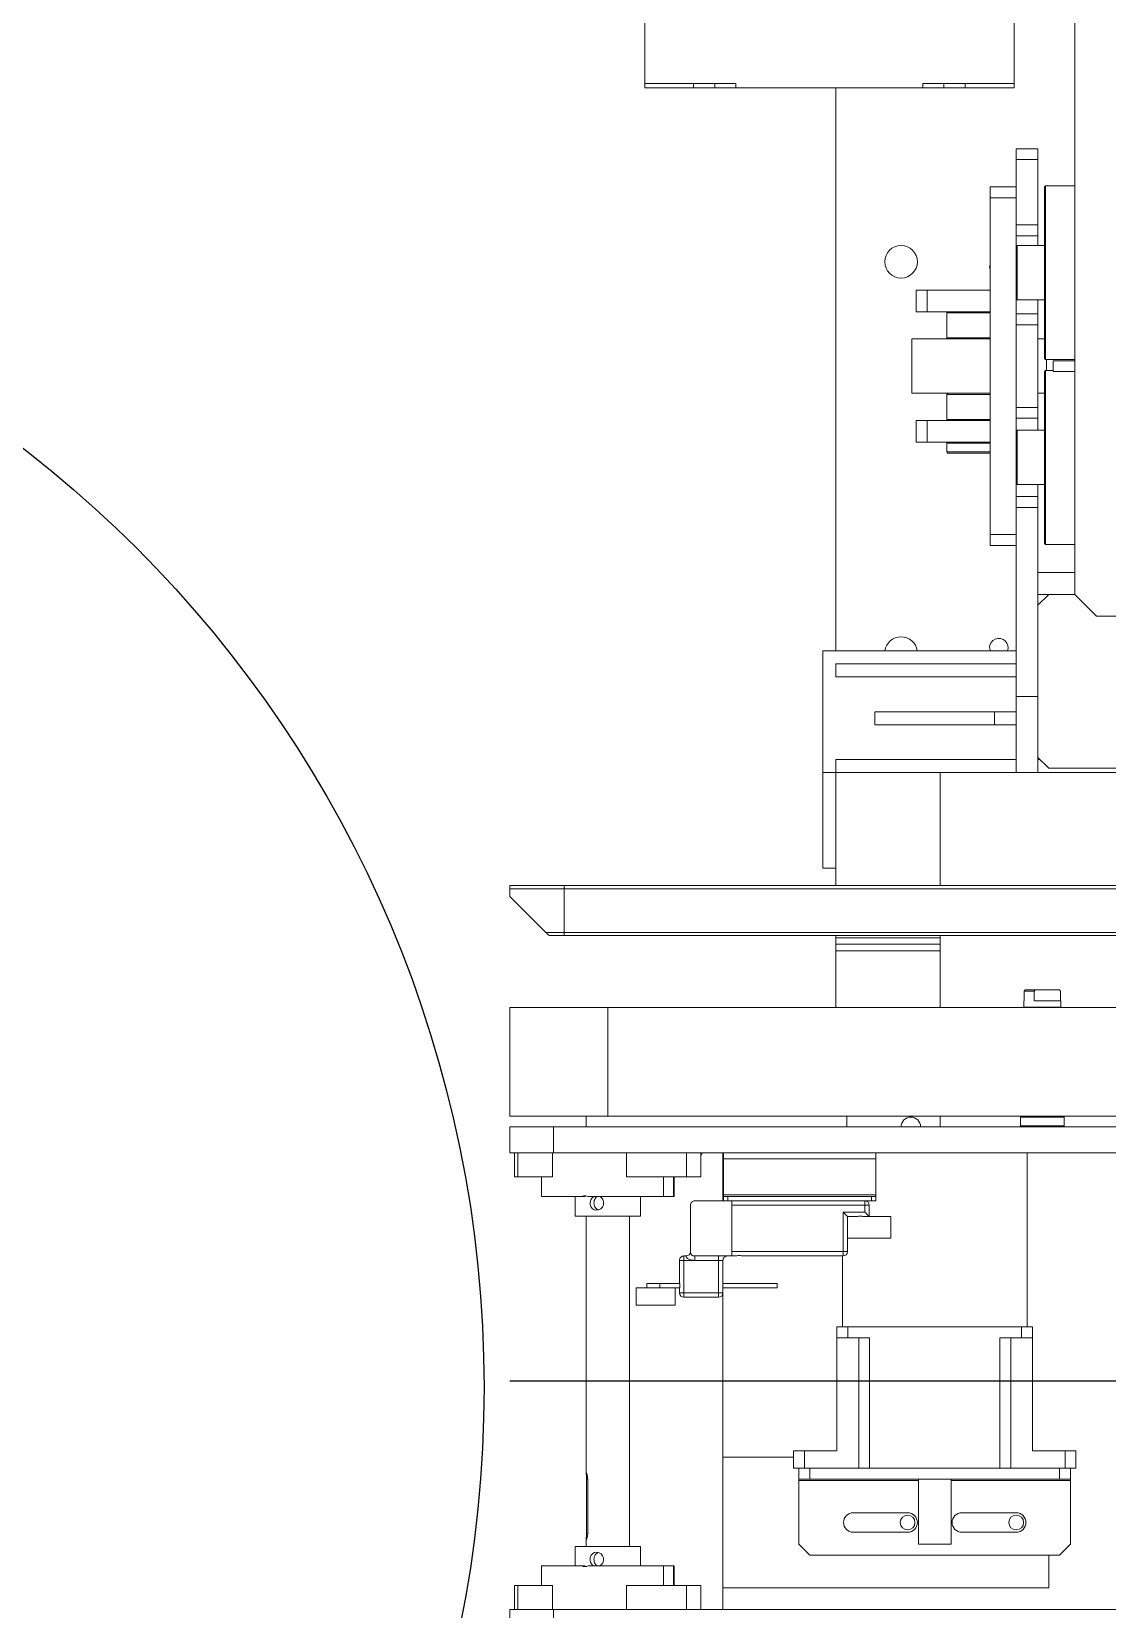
# Model space of a CAD drawing. Header units: millimetres. Extents: x -13874 to 5569, y -3136 to 4764.
# Drawn here: x 4280 to 4775, y 3355 to 4081 of the extents above; entities that cross this region are included whole.
import ezdxf

# ---------------------------------------------------------------- set-up
doc = ezdxf.new("R2010")
doc.units = ezdxf.units.MM

# ---------------------------------------------------------------- blocks, each defined once
blk = doc.blocks.new('rhryh')
at = {"color": 1}
blk.add_circle((89014.17, 108497.44, -909.01), 546.16, dxfattribs=at)
blk = doc.blocks.new('tryhytr')
at = {"color": 7, "linetype": 'Continuous', "lineweight": 15}
for p, q in [((103782.68, 66962.51, -498.14), (103782.68, 66974.51, -498.14)), ((103802.68, 66974.51, -498.14), (103802.68, 66962.51, -498.14)), ((102922.68, 66962.51, -498.14), (103782.68, 66962.51, -498.14)), ((103704.68, 66962.51, -498.14), (103704.68, 66817.32, 194.08)), ((103714.84, 66962.51, -498.14), (103714.84, 66951.51, -498.14)), ((103721.47, 66962.51, -498.14), (103721.47, 66951.51, -498.14)), ((103749.04, 66962.51, -498.14), (103749.04, 66951.51, -498.14)), ((103802.68, 66962.51, -498.14), (103782.68, 66962.51, -498.14)), ((103783.11, 66962.51, -498.14), (103783.11, 66951.51, -498.14)), ((103798.99, 66962.51, -498.14), (103798.99, 66951.51, -498.14)), ((103800.53, 66951.51, -498.14), (103800.53, 66962.51, -498.14)), ((103554.68, 66952.51, -498.14), (103554.68, 66937.51, -498.14)), ((103704.68, 66952.51, -498.14), (103554.68, 66952.51, -498.14)), ((103721.47, 66951.51, -498.14), (103714.84, 66951.51, -498.14)), ((103749.04, 66951.51, -498.14), (103721.47, 66951.51, -498.14)), ((103727.18, 66951.51, -498.14), (103727.18, 66942.51, -498.14)), ((103727.43, 66951.51, -498.14), (103727.43, 66942.51, -498.14)), ((103732.02, 66951.51, -498.14), (103732.02, 66942.51, -498.14)), ((103798.99, 66951.51, -498.14), (103783.11, 66951.51, -498.14)), ((103788.18, 66942.51, -498.14), (103788.18, 66951.51, -498.14)), ((103800.53, 66951.51, -498.14), (103798.99, 66951.51, -498.14)), ((103727.43, 66942.51, -498.14), (103727.18, 66942.51, -498.14)), ((103727.43, 66942.51, -498.14), (103732.02, 66942.51, -498.14)), ((103766.76, 66942.51, -498.14), (103732.02, 66942.51, -498.14)), ((103742.68, 66942.51, -498.14), (103742.68, 66933.51, -498.14)), ((103769.45, 66942.51, -498.14), (103768.08, 66942.51, -498.14)), ((103788.18, 66942.51, -498.14), (103769.45, 66942.51, -498.14)), ((103772.68, 66933.51, -498.14), (103772.68, 66942.51, -498.14)), ((103549.68, 66937.51, -498.14), (103544.68, 66932.51, -498.14)), ((103544.68, 66903.25, -498.14), (103544.68, 66932.51, -498.14)), ((103664.68, 66937.51, -498.14), (103549.68, 66937.51, -498.14)), ((103599.68, 66932.51, -498.14), (103599.68, 66902.51, -498.14)), ((103599.68, 66932.51, -498.14), (103614.68, 66932.51, -498.14)), ((103614.68, 66902.51, -498.14), (103614.68, 66932.51, -498.14)), ((103669.68, 66932.51, -498.14), (103664.68, 66937.51, -498.14)), ((103669.68, 66903.25, -498.14), (103669.68, 66932.51, -498.14)), ((103742.68, 66933.51, -498.14), (103743.59, 66933.51, -498.14)), ((103743.59, 66933.51, -498.14), (103772.68, 66933.51, -498.14)), ((103747.68, 66933.51, -498.14), (103747.68, 66781.51, 194.08)), ((103767.68, 66930.34, -498.14), (103767.68, 66933.51, -498.14)), ((103594.68, 66927.01, -498.14), (103569.68, 66927.01, -498.14)), ((103644.68, 66927.01, -498.14), (103619.68, 66927.01, -498.14)), ((103766.91, 66927.51, -498.14), (103766.91, 66902.51, -498.14)), ((103767.46, 66902.51, -498.14), (103767.46, 66927.51, -498.14)), ((103569.68, 66918.01, -498.14), (103594.68, 66918.01, -498.14)), ((103619.68, 66918.01, -498.14), (103644.68, 66918.01, -498.14)), ((103544.68, 66902.51, -498.14), (103544.68, 66903.25, -498.14)), ((103544.68, 66897.51, -498.14), (103544.68, 66902.51, -498.14)), ((103544.68, 66902.51, -498.14), (103549.68, 66902.51, -498.14)), ((103549.68, 66902.51, -498.14), (103549.68, 66897.51, -498.14)), ((103664.68, 66902.51, -498.14), (103549.68, 66902.51, -498.14)), ((103664.68, 66897.51, -498.14), (103664.68, 66902.51, -498.14)), ((103664.68, 66902.51, -498.14), (103669.68, 66902.51, -498.14)), ((103669.68, 66902.51, -498.14), (103669.68, 66903.25, -498.14)), ((103669.68, 66902.51, -498.14), (103669.68, 66897.51, -498.14)), ((103542.18, 66889.51, -498.14), (103542.18, 66897.51, -498.14)), ((103542.18, 66897.51, -498.14), (103544.68, 66897.51, -498.14)), ((103549.68, 66897.51, -498.14), (103544.68, 66897.51, -498.14)), ((103547.18, 66889.51, -498.14), (103547.18, 66897.51, -498.14)), ((103664.68, 66897.51, -498.14), (103549.68, 66897.51, -498.14)), ((103572.18, 66837.51, -498.14), (103572.18, 66897.51, -498.14)), ((103577.18, 66897.51, -498.14), (103637.18, 66897.51, -498.14)), ((103577.18, 66837.51, -498.14), (103577.18, 66897.51, -498.14)), ((103637.18, 66837.51, -498.14), (103637.18, 66897.51, -498.14)), ((103642.18, 66837.51, -498.14), (103642.18, 66897.51, -498.14)), ((103669.68, 66897.51, -498.14), (103664.68, 66897.51, -498.14)), ((103667.18, 66889.51, -498.14), (103667.18, 66897.51, -498.14)), ((103669.68, 66897.51, -498.14), (103672.18, 66897.51, -498.14)), ((103672.18, 66889.51, -498.14), (103672.18, 66897.51, -498.14)), ((103767.68, 66781.51, 194.08), (103767.68, 66899.69, -498.14)), ((103542.18, 66889.51, -498.14), (103547.18, 66889.51, -498.14)), ((103547.18, 66889.51, -498.14), (103562.18, 66889.51, -498.14)), ((103562.18, 66837.51, -498.14), (103562.18, 66889.51, -498.14)), ((103652.18, 66889.51, -498.14), (103667.18, 66889.51, -498.14)), ((103652.18, 66837.51, -498.14), (103652.18, 66889.51, -498.14)), ((103667.18, 66889.51, -498.14), (103672.18, 66889.51, -498.14)), ((103672.18, 66892.51, -498.14), (103704.68, 66892.51, -498.14)), ((103562.18, 66832.51, -498.14), (103562.18, 66837.51, -498.14)), ((103562.18, 66837.51, -498.14), (103567.18, 66837.51, -498.14)), ((103567.18, 66837.51, -498.14), (103567.18, 66832.51, -498.14)), ((103567.18, 66837.51, -498.14), (103577.18, 66837.51, -498.14)), ((103637.18, 66837.51, -498.14), (103647.18, 66837.51, -498.14)), ((103647.18, 66832.51, -498.14), (103647.18, 66837.51, -498.14)), ((103647.18, 66837.51, -498.14), (103652.18, 66837.51, -498.14)), ((103652.18, 66837.51, -498.14), (103652.18, 66832.51, -498.14)), ((103567.18, 66832.51, -498.14), (103562.18, 66832.51, -498.14)), ((103564.68, 66832.51, -498.14), (103564.68, 66752.51, 194.08)), ((103567.18, 66832.51, -498.14), (103647.18, 66832.51, -498.14)), ((103652.18, 66832.51, -498.14), (103647.18, 66832.51, -498.14)), ((103649.68, 66799.91, 194.08), (103649.68, 66832.51, -498.14)), ((103726.64, 66822.51, 194.08), (103726.64, 66814.51, 194.08)), ((103726.64, 66822.51, 194.08), (103744.64, 66822.51, 194.08)), ((103744.64, 66814.51, 194.08), (103744.64, 66822.51, 194.08)), ((103706.64, 66816.91, 194.08), (103704.64, 66816.91, 194.08)), ((103704.64, 66814.51, 194.08), (103704.64, 66816.91, 194.08)), ((103706.64, 66818.91, 194.08), (103722.64, 66818.91, 194.08)), ((103706.64, 66818.91, 194.08), (103706.64, 66816.91, 194.08)), ((103706.64, 66816.91, 194.08), (103706.64, 66801.91, 194.08)), ((103722.64, 66816.91, 194.08), (103706.64, 66816.91, 194.08)), ((103722.64, 66818.91, 194.08), (103722.64, 66816.91, 194.08)), ((103722.64, 66801.91, 194.08), (103722.64, 66816.91, 194.08)), ((103724.64, 66816.91, 194.08), (103722.64, 66816.91, 194.08)), ((103724.64, 66816.91, 194.08), (103724.64, 66814.51, 194.08)), ((103679.64, 66814.51, 194.08), (103679.64, 66812.51, 194.08)), ((103704.73, 66814.51, 194.08), (103679.64, 66814.51, 194.08)), ((103679.64, 66812.51, 194.08), (103704.73, 66812.51, 194.08)), ((103704.64, 66801.91, 194.08), (103704.64, 66812.51, 194.08)), ((103704.73, 66812.51, 194.08), (103704.73, 66814.51, 194.08)), ((103724.55, 66814.51, 194.08), (103724.55, 66812.51, 194.08)), ((103730.67, 66814.51, 194.08), (103724.55, 66814.51, 194.08)), ((103724.55, 66812.51, 194.08), (103733.64, 66812.51, 194.08)), ((103724.64, 66812.51, 194.08), (103724.64, 66801.91, 194.08)), ((103730.67, 66814.51, 194.08), (103744.64, 66814.51, 194.08)), ((103733.64, 66812.51, 194.08), (103733.64, 66814.51, 194.08)), ((103739.64, 66812.51, 194.08), (103733.64, 66812.51, 194.08)), ((103739.64, 66814.51, 194.08), (103739.64, 66812.51, 194.08)), ((103706.64, 66801.91, 194.08), (103704.64, 66801.91, 194.08)), ((103706.64, 66801.91, 194.08), (103706.64, 66799.91, 194.08)), ((103706.64, 66801.91, 194.08), (103717.64, 66801.91, 194.08)), ((103717.64, 66801.91, 194.08), (103717.64, 66799.91, 194.08)), ((103717.64, 66801.91, 194.08), (103722.64, 66801.91, 194.08)), ((103722.64, 66801.91, 194.08), (103722.64, 66799.91, 194.08)), ((103724.64, 66801.91, 194.08), (103722.64, 66801.91, 194.08)), ((103647.34, 66781.71, 194.08), (103647.34, 66797.91, 194.08)), ((103647.34, 66797.91, 194.08), (103649.34, 66797.91, 194.08)), ((103649.34, 66799.91, 194.08), (103649.34, 66797.91, 194.08)), ((103649.34, 66799.91, 194.08), (103694.69, 66799.91, 194.08)), ((103649.34, 66797.91, 194.08), (103649.34, 66779.71, 194.08)), ((103700.64, 66797.91, 194.08), (103649.34, 66797.91, 194.08)), ((103699.99, 66799.91, 194.08), (103700.64, 66799.91, 194.08)), ((103700.64, 66799.91, 194.08), (103700.64, 66797.91, 194.08)), ((103704.11, 66799.91, 194.08), (103700.64, 66799.91, 194.08)), ((103700.64, 66776.51, 194.08), (103700.64, 66797.91, 194.08)), ((103704.11, 66799.91, 194.08), (103706.64, 66799.91, 194.08)), ((103717.64, 66799.91, 194.08), (103706.64, 66799.91, 194.08)), ((103719.64, 66776.51, 194.08), (103719.64, 66797.91, 194.08)), ((103722.64, 66799.91, 194.08), (103721.64, 66799.91, 194.08)), ((103647.34, 66791.71, 194.08), (103627.34, 66791.71, 194.08)), ((103627.34, 66781.71, 194.08), (103627.34, 66791.71, 194.08)), ((103627.34, 66781.71, 194.08), (103637.34, 66781.71, 194.08)), ((103637.34, 66781.71, 194.08), (103639.78, 66781.71, 194.08)), ((103637.34, 66776.51, 194.08), (103637.34, 66781.71, 194.08)), ((103649.34, 66779.71, 194.08), (103639.34, 66779.71, 194.08)), ((103639.34, 66779.71, 194.08), (103639.34, 66776.51, 194.08)), ((103642.91, 66781.71, 194.08), (103647.34, 66781.71, 194.08)), ((103742.68, 66781.51, 194.08), (103742.68, 66772.51, 194.08)), ((103772.68, 66781.51, 194.08), (103742.68, 66781.51, 194.08)), ((103772.68, 66772.51, 194.08), (103772.68, 66781.51, 194.08)), ((103634.34, 66772.51, 194.08), (103634.34, 66774.51, 194.08)), ((103634.34, 66774.51, 194.08), (103636.34, 66774.51, 194.08)), ((103636.34, 66772.51, 194.08), (103634.34, 66772.51, 194.08)), ((103634.34, 66771.77, 194.08), (103634.34, 66772.51, 194.08)), ((103704.34, 66771.77, 194.08), (103634.34, 66771.77, 194.08)), ((103634.34, 66755.25, 194.08), (103634.34, 66771.77, 194.08)), ((103636.34, 66774.51, 194.08), (103636.34, 66772.51, 194.08)), ((103702.34, 66774.51, 194.08), (103636.34, 66774.51, 194.08)), ((103702.34, 66772.51, 194.08), (103636.34, 66772.51, 194.08)), ((103639.34, 66776.51, 194.08), (103637.34, 66776.51, 194.08)), ((103639.34, 66776.51, 194.08), (103639.34, 66774.54, 194.08)), ((103639.34, 66776.51, 194.08), (103700.64, 66776.51, 194.08)), ((103700.64, 66776.51, 194.08), (103700.64, 66774.51, 194.08)), ((103702.34, 66772.51, 194.08), (103702.34, 66774.51, 194.08)), ((103702.34, 66774.51, 194.08), (103704.34, 66774.51, 194.08)), ((103704.34, 66772.51, 194.08), (103702.34, 66772.51, 194.08)), ((103717.64, 66774.51, 194.08), (103704.34, 66774.51, 194.08)), ((103704.34, 66774.51, 194.08), (103704.34, 66772.51, 194.08)), ((103704.34, 66771.77, 194.08), (103704.34, 66772.51, 194.08)), ((103704.34, 66755.25, 194.08), (103704.34, 66771.77, 194.08)), ((103704.68, 66774.51, 194.08), (103704.68, 66752.51, 194.08)), ((103727.18, 66772.51, 194.08), (103727.18, 66763.51, 194.08)), ((103727.18, 66772.51, 194.08), (103727.43, 66772.51, 194.08)), ((103727.43, 66772.51, 194.08), (103727.43, 66763.51, 194.08)), ((103727.43, 66772.51, 194.08), (103732.02, 66772.51, 194.08)), ((103732.02, 66772.51, 194.08), (103732.02, 66763.51, 194.08)), ((103732.02, 66772.51, 194.08), (103766.76, 66772.51, 194.08)), ((103768.08, 66772.51, 194.08), (103769.45, 66772.51, 194.08)), ((103769.45, 66772.51, 194.08), (103788.18, 66772.51, 194.08)), ((103788.18, 66763.51, 194.08), (103788.18, 66772.51, 194.08)), ((103714.84, 66763.51, 194.08), (103714.84, 66752.51, 194.08)), ((103714.84, 66763.51, 194.08), (103721.47, 66763.51, 194.08)), ((103721.47, 66752.51, 194.08), (103721.47, 66763.51, 194.08)), ((103721.47, 66763.51, 194.08), (103749.04, 66763.51, 194.08)), ((103749.04, 66752.51, 194.08), (103749.04, 66763.51, 194.08)), ((103783.11, 66752.51, 194.08), (103783.11, 66763.51, 194.08)), ((103783.11, 66763.51, 194.08), (103798.99, 66763.51, 194.08)), ((103798.99, 66752.51, 194.08), (103798.99, 66763.51, 194.08)), ((103798.99, 66763.51, 194.08), (103800.53, 66763.51, 194.08)), ((103800.53, 66752.51, 194.08), (103800.53, 66763.51, 194.08)), ((102922.68, 66752.51, 194.08), (103782.68, 66752.51, 194.08)), ((103704.34, 66755.25, 194.08), (103634.34, 66755.25, 194.08)), ((103634.34, 66752.51, 194.08), (103634.34, 66755.25, 194.08)), ((103704.34, 66752.51, 194.08), (103704.34, 66755.25, 194.08)), ((103782.68, 66740.51, 194.08), (103782.68, 66752.51, 194.08)), ((103782.68, 66752.51, 194.08), (103802.68, 66752.51, 194.08)), ((103802.68, 66752.51, 194.08), (103802.68, 66740.51, 194.08)), ((102922.68, 66740.51, 194.08), (103782.68, 66740.51, 194.08)), ((103757.68, 66735.51, 194.08), (103057.68, 66735.51, 194.08)), ((103548.18, 66740.51, 194.08), (103547.68, 66740.01, 194.08)), ((103547.68, 66740.01, 194.08), (103547.68, 66736.01, 194.08)), ((103551.75, 66740.01, 194.08), (103547.68, 66740.01, 194.08)), ((103547.68, 66736.01, 194.08), (103548.18, 66735.51, 194.08)), ((103547.68, 66736.01, 194.08), (103567.68, 66736.01, 194.08)), ((103567.68, 66740.01, 194.08), (103551.75, 66740.01, 194.08)), ((103567.68, 66740.01, 194.08), (103567.18, 66740.51, 194.08)), ((103567.18, 66735.51, 194.08), (103567.68, 66736.01, 194.08)), ((103567.68, 66736.01, 194.08), (103567.68, 66740.01, 194.08)), ((103604.68, 66740.51, 194.08), (103604.68, 66735.51, 194.08)), ((103647.68, 66740.51, 194.08), (103647.68, 66735.51, 194.08)), ((103757.68, 66685.51, 194.08), (103757.68, 66735.51, 194.08)), ((103802.68, 66735.51, 194.08), (103757.68, 66735.51, 194.08)), ((103767.68, 66735.51, 194.08), (103767.68, 66740.51, 194.08)), ((103802.68, 66740.51, 194.08), (103782.68, 66740.51, 194.08)), ((103802.68, 66685.51, 194.08), (103802.68, 66735.51, 194.08)), ((103757.68, 66685.51, 194.08), (103057.68, 66685.51, 194.08)), ((103549.18, 66685.41, 194.08), (103549.18, 66682.51, 194.08)), ((103549.18, 66685.41, 194.08), (103566.18, 66685.41, 194.08)), ((103549.58, 66685.51, 194.08), (103549.58, 66685.41, 194.08)), ((103565.78, 66685.41, 194.08), (103565.78, 66685.51, 194.08)), ((103566.18, 66682.51, 194.08), (103566.18, 66685.41, 194.08)), ((103604.68, 66685.51, 194.08), (103604.68, 66659.51, 194.08)), ((103652.68, 66685.51, 194.08), (103652.68, 66659.51, 194.08)), ((103802.68, 66685.51, 194.08), (103757.68, 66685.51, 194.08)), ((103549.18, 66682.51, 194.08), (103561.35, 66682.51, 194.08)), ((103549.27, 66678.01, 194.08), (103549.27, 66682.51, 194.08)), ((103549.27, 66678.01, 194.08), (103549.73, 66677.51, 194.08)), ((103560.89, 66677.51, 194.08), (103549.73, 66677.51, 194.08)), ((103565.63, 66677.51, 194.08), (103560.89, 66677.51, 194.08)), ((103561.35, 66682.51, 194.08), (103561.35, 66678.01, 194.08)), ((103561.35, 66678.01, 194.08), (103566.09, 66678.01, 194.08)), ((103566.09, 66678.01, 194.08), (103565.63, 66677.51, 194.08)), ((103566.09, 66682.51, 194.08), (103566.18, 66682.51, 194.08)), ((103566.09, 66678.01, 194.08), (103566.09, 66682.51, 194.08)), ((103604.68, 66659.51, 194.08), (103652.68, 66659.51, 194.08)), ((103604.68, 66659.51, 194.08), (103604.68, 66656.51, 194.08)), ((103604.68, 66656.51, 194.08), (103652.68, 66656.51, 194.08)), ((103604.68, 66656.51, 194.08), (103604.68, 66653.51, 194.08)), ((103652.68, 66659.51, 194.08), (103652.68, 66656.51, 194.08)), ((103652.68, 66656.51, 194.08), (103652.68, 66653.51, 194.08)), ((103777.68, 66652.51, 194.08), (102927.68, 66652.51, 194.08)), ((103777.68, 66651.01, 194.08), (102927.68, 66651.01, 194.08)), ((103604.68, 66653.51, 194.08), (103652.68, 66653.51, 194.08)), ((103604.68, 66653.51, 194.08), (103604.68, 66652.51, 194.08)), ((103652.68, 66653.51, 194.08), (103652.68, 66652.51, 194.08)), ((103777.68, 66651.01, 194.08), (103777.68, 66652.51, 194.08)), ((103777.68, 66652.51, 194.08), (103784.68, 66652.51, 194.08)), ((103777.68, 66652.51, 194.08), (103777.68, 66651.01, 194.08)), ((103777.68, 66651.01, 194.08), (103786.18, 66651.01, 194.08)), ((103777.68, 66631.01, 194.08), (103777.68, 66651.01, 194.08)), ((103786.18, 66651.01, 194.08), (103802.68, 66634.51, 194.08)), ((103802.68, 66631.01, 194.08), (103802.68, 66634.51, 194.08)), ((103777.68, 66631.01, 194.08), (102927.68, 66631.01, 194.08)), ((103777.68, 66629.51, 194.08), (102927.68, 66629.51, 194.08)), ((103604.68, 66629.51, 194.08), (103604.68, 66577.51, 194.08)), ((103652.68, 66629.51, 194.08), (103652.68, 66621.51, 194.08)), ((103777.68, 66631.01, 194.08), (103802.68, 66631.01, 194.08)), ((103777.68, 66629.51, 194.08), (103777.68, 66631.01, 194.08)), ((103777.68, 66631.01, 194.08), (103777.68, 66629.51, 194.08)), ((103777.68, 66629.51, 194.08), (103802.68, 66629.51, 194.08)), ((103802.68, 66629.51, 194.08), (103802.68, 66631.01, 194.08)), ((103658.68, 66621.51, 194.08), (103652.68, 66621.51, 194.08)), ((103652.68, 66577.51, 194.08), (103652.68, 66621.51, 194.08)), ((103658.68, 66577.51, 194.08), (103658.68, 66621.51, 194.08)), ((103145.68, 66577.51, 194.08), (103559.68, 66577.51, 194.08)), ((103559.68, 66577.51, 194.08), (103569.68, 66577.51, 194.08)), ((103559.68, 66542.51, 194.08), (103559.68, 66577.51, 194.08)), ((103569.68, 66577.51, 194.08), (103652.68, 66577.51, 194.08)), ((103569.68, 66577.51, 194.08), (103569.68, 66542.51, 194.08)), ((103652.68, 66571.51, 194.08), (103652.68, 66577.51, 194.08)), ((103658.68, 66577.51, 194.08), (103652.68, 66577.51, 194.08)), ((103658.68, 66521.51, 194.08), (103658.68, 66577.51, 194.08)), ((103554.68, 66575.51, 194.08), (103150.68, 66575.51, 194.08)), ((103559.68, 66570.51, 194.08), (103554.68, 66575.51, 194.08)), ((103579.68, 66555.51, 194.08), (103569.68, 66555.51, 194.08)), ((103579.68, 66549.51, 194.08), (103579.68, 66555.51, 194.08)), ((103634.68, 66555.51, 194.08), (103579.68, 66555.51, 194.08)), ((103634.68, 66549.51, 194.08), (103634.68, 66555.51, 194.08)), ((103579.68, 66549.51, 194.08), (103569.68, 66549.51, 194.08)), ((103634.68, 66549.51, 194.08), (103579.68, 66549.51, 194.08)), ((103569.68, 66542.51, 194.08), (103559.68, 66542.51, 194.08)), ((103559.68, 66542.51, 194.08), (103559.68, 66455.51, 194.08)), ((103569.68, 66455.51, 194.08), (103569.68, 66542.51, 194.08)), ((103652.68, 66527.51, 194.08), (103652.68, 66533.51, 194.08)), ((103569.68, 66527.51, 194.08), (103652.68, 66527.51, 194.08)), ((103569.68, 66521.51, 194.08), (103658.68, 66521.51, 194.08)), ((103652.68, 66262.51, 194.08), (103652.68, 66521.51, 194.08)), ((103532.68, 66505.51, 194.08), (103172.68, 66505.51, 194.08)), ((103542.68, 66495.51, 194.08), (103532.68, 66505.51, 194.08)), ((103554.68, 66495.51, 194.08), (103559.68, 66500.51, 194.08)), ((103542.68, 66195.51, 194.08), (103542.68, 66495.51, 194.08)), ((103542.68, 66495.51, 194.08), (103559.68, 66495.51, 194.08)), ((103559.68, 66495.51, 194.08), (103559.68, 66485.51, 194.08)), ((103542.68, 66485.51, 194.08), (103559.68, 66485.51, 194.08)), ((103556.18, 66472.51, 194.08), (103542.68, 66472.51, 194.08)), ((103556.68, 66472.01, 194.08), (103556.18, 66472.51, 194.08)), ((103556.18, 66392.51, 194.08), (103556.18, 66472.51, 194.08)), ((103556.68, 66472.01, 194.08), (103556.68, 66393.01, 194.08)), ((103569.68, 66473.01, 194.08), (103581.68, 66473.01, 194.08)), ((103581.68, 66468.01, 194.08), (103569.68, 66468.01, 194.08)), ((103569.68, 66468.01, 194.08), (103569.68, 66313.01, 194.08)), ((103581.68, 66473.01, 194.08), (103581.68, 66468.01, 194.08)), ((103581.68, 66468.01, 194.08), (103581.68, 66313.01, 194.08)), ((103559.68, 66455.51, 194.08), (103569.68, 66455.51, 194.08)), ((103559.68, 66450.51, 194.08), (103559.68, 66455.51, 194.08)), ((103569.18, 66445.01, 194.08), (103556.68, 66445.01, 194.08)), ((103569.68, 66450.51, 194.08), (103559.68, 66450.51, 194.08)), ((103559.68, 66445.01, 194.08), (103559.68, 66450.51, 194.08)), ((103569.68, 66444.51, 194.08), (103569.18, 66445.01, 194.08)), ((103569.18, 66444.95, 194.08), (103569.18, 66445.01, 194.08)), ((103569.18, 66420.01, 194.08), (103569.18, 66444.95, 194.08)), ((103581.68, 66430.51, 194.08), (103601.18, 66430.51, 194.08)), ((103601.68, 66430.01, 194.08), (103601.18, 66430.51, 194.08)), ((103601.68, 66430.01, 194.08), (103581.68, 66430.01, 194.08)), ((103581.68, 66426.01, 194.08), (103601.68, 66426.01, 194.08)), ((103581.68, 66425.51, 194.08), (103610.68, 66425.51, 194.08)), ((103601.18, 66425.51, 194.08), (103601.68, 66426.01, 194.08)), ((103601.68, 66426.01, 194.08), (103601.68, 66430.01, 194.08)), ((103610.68, 66415.51, 194.08), (103610.68, 66425.51, 194.08)), ((103610.68, 66425.51, 194.08), (103615.68, 66425.51, 194.08)), ((103615.68, 66425.51, 194.08), (103615.68, 66415.51, 194.08)), ((103556.68, 66420.01, 194.08), (103569.18, 66420.01, 194.08)), ((103559.68, 66414.51, 194.08), (103559.68, 66420.01, 194.08)), ((103569.18, 66420.01, 194.08), (103569.68, 66420.51, 194.08)), ((103559.68, 66414.51, 194.08), (103569.68, 66414.51, 194.08)), ((103559.68, 66409.51, 194.08), (103559.68, 66414.51, 194.08)), ((103569.68, 66409.51, 194.08), (103559.68, 66409.51, 194.08)), ((103559.68, 66409.51, 194.08), (103559.68, 66371.51, 194.08)), ((103569.68, 66371.51, 194.08), (103569.68, 66409.51, 194.08)), ((103581.68, 66415.51, 194.08), (103610.68, 66415.51, 194.08)), ((103601.68, 66415.01, 194.08), (103581.68, 66415.01, 194.08)), ((103601.68, 66415.01, 194.08), (103601.18, 66415.51, 194.08)), ((103601.68, 66403.51, 194.08), (103601.68, 66415.01, 194.08)), ((103615.68, 66415.51, 194.08), (103610.68, 66415.51, 194.08)), ((103556.68, 66403.01, 194.08), (103559.68, 66403.01, 194.08)), ((103581.68, 66403.51, 194.08), (103601.68, 66403.51, 194.08)), ((103581.68, 66403.01, 194.08), (103617.68, 66403.01, 194.08)), ((103601.18, 66403.01, 194.08), (103601.68, 66403.51, 194.08)), ((103617.68, 66378.01, 194.08), (103617.68, 66403.01, 194.08)), ((103542.68, 66393.01, 194.08), (103552.68, 66393.01, 194.08)), ((103552.68, 66388.01, 194.08), (103542.68, 66388.01, 194.08)), ((103556.18, 66387.51, 194.08), (103542.68, 66387.51, 194.08)), ((103552.68, 66393.01, 194.08), (103552.68, 66388.01, 194.08)), ((103552.68, 66392.51, 194.08), (103556.18, 66392.51, 194.08)), ((103555.68, 66392.51, 194.08), (103555.68, 66387.51, 194.08)), ((103556.18, 66392.51, 194.08), (103556.68, 66393.01, 194.08)), ((103556.68, 66387.01, 194.08), (103556.18, 66387.51, 194.08)), ((103556.18, 66307.51, 194.08), (103556.18, 66387.51, 194.08)), ((103556.68, 66387.01, 194.08), (103556.68, 66308.01, 194.08)), ((103556.68, 66378.01, 194.08), (103559.68, 66378.01, 194.08)), ((103581.68, 66378.01, 194.08), (103617.68, 66378.01, 194.08)), ((103601.68, 66377.51, 194.08), (103581.68, 66377.51, 194.08)), ((103601.68, 66377.51, 194.08), (103601.18, 66378.01, 194.08)), ((103601.68, 66366.01, 194.08), (103601.68, 66377.51, 194.08)), ((103559.68, 66371.51, 194.08), (103569.68, 66371.51, 194.08)), ((103559.68, 66366.51, 194.08), (103559.68, 66371.51, 194.08)), ((103569.68, 66366.51, 194.08), (103559.68, 66366.51, 194.08)), ((103559.68, 66360.01, 194.08), (103559.68, 66366.51, 194.08)), ((103581.68, 66366.01, 194.08), (103601.68, 66366.01, 194.08)), ((103581.68, 66365.51, 194.08), (103610.68, 66365.51, 194.08)), ((103601.18, 66365.51, 194.08), (103601.68, 66366.01, 194.08)), ((103610.68, 66355.51, 194.08), (103610.68, 66365.51, 194.08)), ((103610.68, 66365.51, 194.08), (103615.68, 66365.51, 194.08)), ((103615.68, 66365.51, 194.08), (103615.68, 66355.51, 194.08)), ((103569.18, 66360.01, 194.08), (103556.68, 66360.01, 194.08)), ((103569.68, 66359.51, 194.08), (103569.18, 66360.01, 194.08)), ((103569.18, 66359.95, 194.08), (103569.18, 66360.01, 194.08)), ((103569.18, 66335.01, 194.08), (103569.18, 66359.95, 194.08)), ((103581.68, 66355.51, 194.08), (103610.68, 66355.51, 194.08)), ((103615.68, 66355.51, 194.08), (103610.68, 66355.51, 194.08)), ((103556.68, 66335.01, 194.08), (103569.18, 66335.01, 194.08)), ((103559.68, 66330.51, 194.08), (103559.68, 66335.01, 194.08)), ((103559.68, 66330.51, 194.08), (103569.68, 66330.51, 194.08)), ((103559.68, 66325.51, 194.08), (103559.68, 66330.51, 194.08)), ((103569.18, 66335.01, 194.08), (103569.68, 66335.51, 194.08)), ((103569.68, 66325.51, 194.08), (103559.68, 66325.51, 194.08)), ((103559.68, 66325.51, 194.08), (103559.68, 66295.51, 194.08)), ((103569.68, 66295.51, 194.08), (103569.68, 66325.51, 194.08)), ((103542.68, 66307.51, 194.08), (103556.18, 66307.51, 194.08)), ((103556.18, 66307.51, 194.08), (103556.68, 66308.01, 194.08)), ((103569.68, 66313.01, 194.08), (103581.68, 66313.01, 194.08)), ((103581.68, 66308.01, 194.08), (103569.68, 66308.01, 194.08)), ((103581.68, 66313.01, 194.08), (103581.68, 66308.01, 194.08)), ((103559.68, 66295.51, 194.08), (103569.68, 66295.51, 194.08)), ((103559.68, 66290.51, 194.08), (103559.68, 66295.51, 194.08)), ((103569.68, 66295.51, 194.08), (103569.68, 66290.51, 194.08)), ((103569.68, 66290.51, 194.08), (103559.68, 66290.51, 194.08)), ((103570.68, 66262.51, 194.08), (103593.18, 66262.51, 194.08)), ((103570.68, 66260.51, 194.08), (103570.68, 66262.51, 194.08)), ((103570.68, 66260.51, 194.08), (103612.68, 66260.51, 194.08)), ((103570.68, 66168.06, 194.08), (103570.68, 66260.51, 194.08)), ((103593.18, 66262.51, 194.08), (103593.18, 66260.51, 194.08)), ((103593.18, 66262.51, 194.08), (103603.03, 66262.51, 194.08)), ((103603.03, 66260.51, 194.08), (103603.03, 66262.51, 194.08)), ((103603.03, 66262.51, 194.08), (103612.68, 66262.51, 194.08)), ((103612.68, 66260.51, 194.08), (103612.68, 66262.51, 194.08)), ((103612.68, 66262.51, 194.08), (103698.68, 66262.51, 194.08)), ((103698.68, 66262.51, 194.08), (103698.68, 66260.51, 194.08)), ((103698.68, 66262.51, 194.08), (103708.33, 66262.51, 194.08)), ((103698.68, 66260.51, 194.08), (103740.68, 66260.51, 194.08)), ((103708.33, 66262.51, 194.08), (103708.33, 66260.51, 194.08)), ((103708.33, 66262.51, 194.08), (103718.18, 66262.51, 194.08)), ((103718.18, 66260.51, 194.08), (103718.18, 66262.51, 194.08)), ((103718.18, 66262.51, 194.08), (103740.68, 66262.51, 194.08)), ((103740.68, 66262.51, 194.08), (103740.68, 66260.51, 194.08)), ((103740.68, 66260.51, 194.08), (103740.68, 66168.06, 194.08))]:
    blk.add_line(p, q, dxfattribs=at)
at = {"color": 8, "linetype": 'Continuous', "lineweight": 15}
for p, q in [((103766.91, 66927.51, -498.14), (103767.46, 66927.51, -498.14)), ((103599.68, 66903.25, -498.14), (103544.68, 66903.25, -498.14)), ((103669.68, 66903.25, -498.14), (103614.68, 66903.25, -498.14)), ((103766.91, 66902.51, -498.14), (103767.46, 66902.51, -498.14)), ((103558.68, 66571.51, 194.08), (103559.68, 66571.51, 194.08)), ((103569.68, 66571.51, 194.08), (103652.68, 66571.51, 194.08)), ((103569.68, 66533.51, 194.08), (103652.68, 66533.51, 194.08))]:
    blk.add_line(p, q, dxfattribs=at)
at = {"color": 1}
blk.add_line((102902.68, 66857.51, -152.03), (103802.68, 66857.51, -152.03), dxfattribs=at)
at = {"color": 7, "linetype": 'Continuous', "lineweight": 15, "flags": 128}
for points, elevation in [([(103761.6, 66942.56), (103761.48, 66942.53), (103760.59, 66941.91), (103759.93, 66941.01), (103759.59, 66939.94), (103759.63, 66938.83), (103760.03, 66937.82), (103760.73, 66936.98), (103761.68, 66936.41), (103762.73, 66936.19), (103763.74, 66936.34), (103764.62, 66936.83), (103765.3, 66937.62), (103765.71, 66938.65), (103765.81, 66939.51), (103765.81, 66939.51)], -498.14), ([(103637.34, 66781.71), (103637.38, 66781.67), (103637.49, 66781.56), (103637.68, 66781.37), (103637.93, 66781.12), (103638.23, 66780.82), (103638.58, 66780.47), (103638.95, 66780.1), (103639.34, 66779.71)], 194.08), ([(103647.34, 66781.71), (103647.38, 66781.67), (103647.49, 66781.56), (103647.68, 66781.37), (103647.93, 66781.12), (103648.23, 66780.82), (103648.58, 66780.47), (103648.95, 66780.1), (103649.34, 66779.71)], 194.08), ([(103764.12, 66772.51), (103764.91, 66773.11), (103765.5, 66774.01), (103765.78, 66775.08), (103765.75, 66776.18), (103765.41, 66777.2), (103764.78, 66778.04), (103763.91, 66778.61), (103762.9, 66778.83), (103761.87, 66778.68), (103760.92, 66778.19), (103760.15, 66777.39), (103759.68, 66776.37), (103759.56, 66775.51), (103759.56, 66775.51)], 194.08), ([(103714.84, 66753.52), (103714.4, 66752.94), (103714.15, 66752.51)], 194.08), ([(103581.93, 66520.01), (103581.74, 66521.26), (103581.66, 66521.51)], 194.08), ([(103581.93, 66345.01), (103581.74, 66346.26), (103581.68, 66346.45)], 194.08), ([(103581.68, 66343.57), (103581.74, 66343.76), (103581.93, 66345.01)], 194.08)]:
    blk.add_lwpolyline(points, dxfattribs=dict(at, elevation=elevation))
at = {"color": 7, "linetype": 'Continuous', "lineweight": 15}
for centre, radius in [((103569.68, 66922.51, -498.14), 3.4), ((103619.68, 66922.51, -498.14), 3.4), ((103622.68, 66342.51, 194.08), 7.5)]:
    blk.add_circle(centre, radius, dxfattribs=at)
for centre, radius, start, end in [((103569.68, 66922.51, -498.14), 4.5, 90, 270), ((103594.68, 66922.51, -498.14), 4.5, 270, 90), ((103619.68, 66922.51, -498.14), 4.5, 90, 270), ((103644.68, 66922.51, -498.14), 4.5, 270, 90), ((103706.64, 66816.91, 194.08), 2, 90, 180), ((103722.64, 66816.91, 194.08), 2, 0, 90), ((103702.64, 66801.91, 194.08), 2, 270, 0), ((103722.64, 66801.91, 194.08), 2, 270, 0), ((103649.34, 66797.91, 194.08), 2, 90, 180), ((103717.64, 66797.91, 194.08), 2, 0, 21.59471), ((103721.64, 66797.91, 194.08), 2, 90, 180), ((103639.34, 66776.51, 194.08), 2, 180, 261.25715), ((103717.64, 66776.51, 194.08), 2, 270, 0), ((103618.18, 66740.51, 194.08), 4.5, 180, 0), ((103577.68, 66520.01, 194.08), 4.25, 159.33268, 0), ((103622.68, 66522.51, 194.08), 7.5, 187.66226, 352.33774)]:
    blk.add_arc(centre, radius, start, end, dxfattribs=at)
for points, knots in [([(103761.98, 66936.34, -498.14), (103762.24, 66936.45, -498.14), (103762.81, 66936.68, -498.14), (103763.47, 66937.42, -498.14), (103763.94, 66938.39, -498.14), (103764, 66939.14, -498.14), (103764.03, 66939.51, -498.14)], [0, 0, 0, 0, 0.217713, 0.476103, 0.744414, 1, 1, 1, 1]), ([(103764.03, 66939.51, -498.14), (103764, 66939.87, -498.14), (103763.95, 66940.6, -498.14), (103763.5, 66941.56, -498.14), (103762.94, 66942.24, -498.14), (103762.47, 66942.44, -498.14), (103762.3, 66942.51, -498.14)], [0, 0, 0, 0, 0.279736, 0.559096, 0.848361, 1, 1, 1, 1]), ([(103765.81, 66939.51, -498.14), (103765.78, 66939.88, -498.14), (103765.72, 66940.62, -498.14), (103765.23, 66941.59, -498.14), (103764.65, 66942.26, -498.14), (103764.18, 66942.45, -498.14), (103764.03, 66942.51, -498.14)], [0, 0, 0, 0, 0.286353, 0.572532, 0.863169, 1, 1, 1, 1]), ([(103769.45, 66942.51, -498.14), (103769.12, 66942.64, -498.14), (103768.47, 66942.89, -498.14), (103767.51, 66942.82, -498.14), (103766.97, 66942.6, -498.14), (103766.76, 66942.51, -498.14)], [0, 0, 0, 0, 0.377214, 0.75446, 1, 1, 1, 1]), ([(103767.63, 66930.48, -498.14), (103767.63, 66930.49, -498.14), (103767.6, 66930.53, -498.14), (103767.46, 66930.28, -498.14), (103767.25, 66929.75, -498.14), (103767.03, 66928.95, -498.14), (103766.92, 66928.15, -498.14), (103766.91, 66927.66, -498.14), (103766.91, 66927.51, -498.14)], [0, 0, 0, 0, 0.059797, 0.264955, 0.472565, 0.68817, 0.905748, 1, 1, 1, 1]), ([(103767.46, 66927.51, -498.14), (103767.46, 66927.84, -498.14), (103767.48, 66928.5, -498.14), (103767.57, 66929.37, -498.14), (103767.67, 66930.08, -498.14), (103767.68, 66930.31, -498.14), (103767.68, 66930.42, -498.14)], [0, 0, 0, 0, 0.245406, 0.490529, 0.742704, 1, 1, 1, 1]), ([(103766.91, 66902.51, -498.14), (103766.92, 66902.18, -498.14), (103766.95, 66901.52, -498.14), (103767.13, 66900.64, -498.14), (103767.36, 66899.95, -498.14), (103767.56, 66899.54, -498.14), (103767.68, 66899.47, -498.14), (103767.69, 66899.72, -498.14), (103767.62, 66900.27, -498.14), (103767.52, 66901.07, -498.14), (103767.46, 66901.87, -498.14), (103767.46, 66902.36, -498.14), (103767.46, 66902.51, -498.14)], [0, 0, 0, 0, 0.104039, 0.20796, 0.314867, 0.423939, 0.529875, 0.632456, 0.736264, 0.844075, 0.952871, 1, 1, 1, 1]), ([(103721.64, 66799.91, 194.08), (103721.64, 66799.93, 194.08), (103721.64, 66799.97, 194.08), (103721.61, 66800.18, 194.08), (103721.52, 66800.4, 194.08), (103721.41, 66800.59, 194.08), (103721.13, 66800.91, 194.08), (103720.65, 66801.26, 194.08), (103719.85, 66801.61, 194.08), (103718.82, 66801.86, 194.08), (103718.06, 66801.89, 194.08), (103717.64, 66801.91, 194.08)], [0, 0, 0, 0, 0.112535, 0.201808, 0.226317, 0.305773, 0.344803, 0.469108, 0.611406, 0.790077, 1, 1, 1, 1]), ([(103699.99, 66799.91, 194.08), (103699.99, 66799.91, 194.08), (103699.65, 66799.91, 194.08), (103698.85, 66799.84, 194.08), (103697.51, 66799.7, 194.08), (103696.03, 66799.8, 194.08), (103695.13, 66799.91, 194.08), (103694.69, 66799.91, 194.08), (103694.69, 66799.91, 194.08)], [0, 0, 0, 0, 0.001696, 0.214431, 0.471592, 0.728526, 0.998304, 1, 1, 1, 1]), ([(103718.57, 66799.91, 194.08), (103718.26, 66799.91, 194.08), (103717.95, 66799.91, 194.08), (103717.64, 66799.91, 194.08), (103717.64, 66799.91, 194.08)], [0, 0, 0, 0, 0.993071, 1, 1, 1, 1]), ([(103718.57, 66799.91, 194.08), (103718.73, 66799.81, 194.08), (103719.04, 66799.61, 194.08), (103719.31, 66799.13, 194.08), (103719.44, 66798.8, 194.08), (103719.5, 66798.65, 194.08)], [0, 0, 0, 0, 0.345326, 0.690214, 1, 1, 1, 1]), ([(103639.78, 66781.71, 194.08), (103639.95, 66781.7, 194.08), (103640.29, 66781.67, 194.08), (103640.96, 66781.58, 194.08), (103641.65, 66781.58, 194.08), (103642.35, 66781.66, 194.08), (103642.71, 66781.69, 194.08), (103642.91, 66781.71, 194.08)], [0, 0, 0, 0, 0.1957826, 0.3910642, 0.5911052, 0.7797224, 1, 1, 1, 1]), ([(103639.04, 66774.53, 194.08), (103639.06, 66774.53, 194.08), (103639.1, 66774.53, 194.08), (103639.22, 66774.53, 194.08), (103639.31, 66774.54, 194.08), (103639.34, 66774.54, 194.08)], [0, 0, 0, 0, 0.380757, 0.76237, 1, 1, 1, 1]), ([(103759.56, 66775.51, 194.08), (103759.6, 66775.14, 194.08), (103759.67, 66774.4, 194.08), (103760.24, 66773.43, 194.08), (103760.9, 66772.76, 194.08), (103761.39, 66772.57, 194.08), (103761.55, 66772.51, 194.08)], [0, 0, 0, 0, 0.286352, 0.572531, 0.863168, 1, 1, 1, 1]), ([(103762.38, 66772.51, 194.08), (103762.64, 66772.67, 194.08), (103763.18, 66773.01, 194.08), (103763.74, 66773.89, 194.08), (103764.05, 66774.96, 194.08), (103764.04, 66776.08, 194.08), (103763.75, 66777.11, 194.08), (103763.18, 66777.97, 194.08), (103762.53, 66778.53, 194.08), (103762.02, 66778.64, 194.08), (103761.86, 66778.68, 194.08)], [0, 0, 0, 0, 0.121032, 0.259118, 0.399066, 0.532707, 0.661858, 0.79513, 0.934734, 1, 1, 1, 1]), ([(103766.76, 66772.51, 194.08), (103767.09, 66772.38, 194.08), (103767.76, 66772.13, 194.08), (103768.71, 66772.19, 194.08), (103769.24, 66772.42, 194.08), (103769.45, 66772.51, 194.08)], [0, 0, 0, 0, 0.377221, 0.75446, 1, 1, 1, 1]), ([(103560.89, 66677.51, 194.08), (103560.89, 66677.51, 194.08), (103561.05, 66677.68, 194.08), (103561.2, 66677.84, 194.08), (103561.35, 66678.01, 194.08)], [0, 0, 0, 0, 0.010161, 1, 1, 1, 1]), ([(103786.18, 66651.01, 194.08), (103786.09, 66651.1, 194.08), (103785.92, 66651.28, 194.08), (103785.65, 66651.54, 194.08), (103785.4, 66651.79, 194.08), (103785.18, 66652.01, 194.08), (103785.01, 66652.19, 194.08), (103784.88, 66652.31, 194.08), (103784.76, 66652.43, 194.08), (103784.69, 66652.5, 194.08), (103784.68, 66652.51, 194.08), (103784.68, 66652.51, 194.08)], [0, 0, 0, 0, 0.131345, 0.262713, 0.394134, 0.523253, 0.630106, 0.720921, 0.799541, 0.941331, 1, 1, 1, 1])]:
    blk.add_open_spline(points, degree=3, knots=knots, dxfattribs=at)

msp = doc.modelspace()

# ---------------------------------------------------------------- block references
at = {"color": 0, "rotation": 180}
msp.add_blockref('tryhytr', (108302.8, 70317.29, 516.55), dxfattribs=at)
at = {"color": 1, "rotation": 90}
msp.add_blockref('rhryh', (112439.45, -85557.25, 1273.52), dxfattribs=at)

doc.saveas('drawing.dxf')
